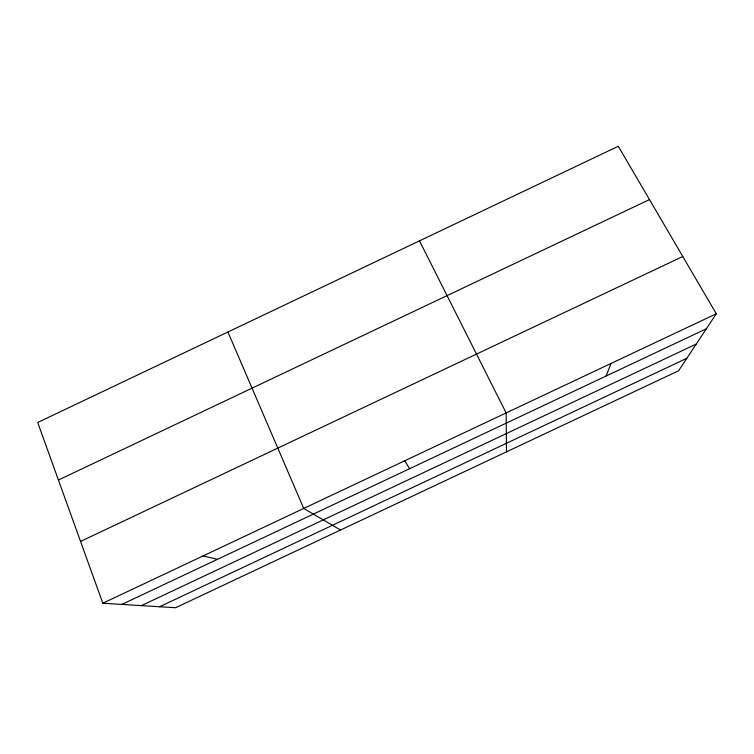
<?xml version="1.0" encoding="UTF-8"?>
<svg xmlns="http://www.w3.org/2000/svg" width="754" height="754" viewBox="0 0 754 754"><rect width="100%" height="100%" fill="white"/><g stroke="black" fill="none" stroke-linecap="round" stroke-linejoin="round"><path stroke-width="1.13" d="M606.141 376.02L611.023 363.456M716.3 313.787L678.562 370.789L175.588 607.733L102.817 603.228L37.7 422.494L618.299 146.267L716.3 313.787L102.817 603.228M58.426 480.025L649.486 199.574M80.555 541.438L682.785 256.492M121.875 604.406L706.404 328.735M141.422 605.613L696.262 344.05M159.594 606.744L686.847 358.282M203.09 555.924L217.454 559.327M340.535 530.024L303.73 508.441L227.915 331.996M404.747 460.779L409.629 468.696M419.488 240.856L506.141 412.938L506.499 451.844"/></g></svg>
